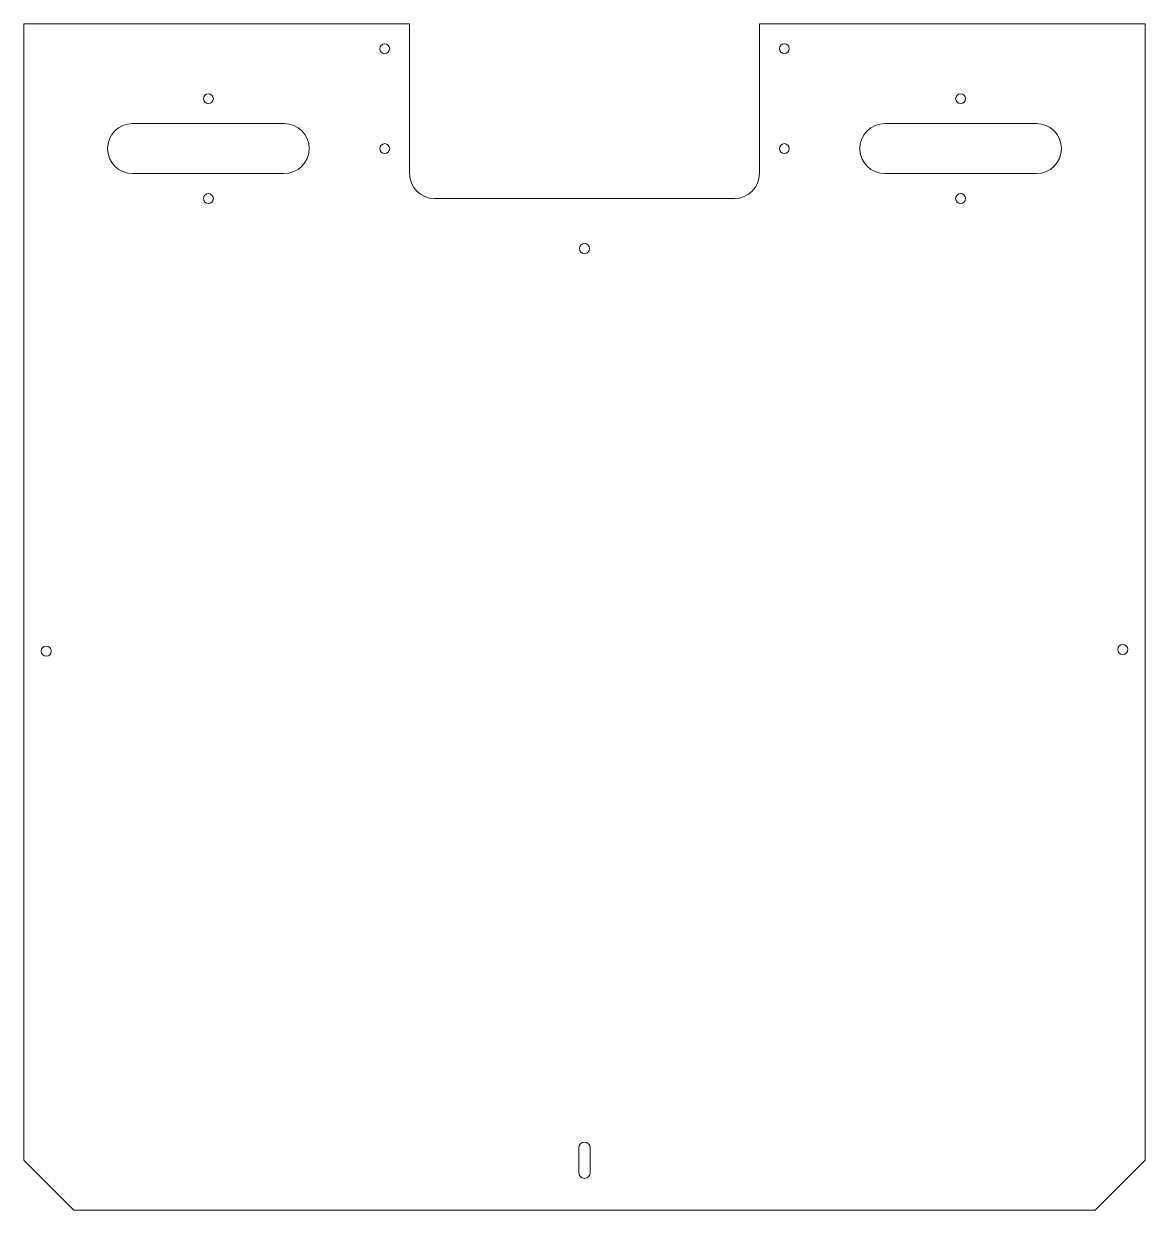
# Model space of a CAD drawing. Header units: millimetres. Extents: x 0 to 449, y 0 to 475.
import ezdxf

# ---------------------------------------------------------------- set-up
doc = ezdxf.new("R2010")
doc.units = ezdxf.units.MM

msp = doc.modelspace()

# ---------------------------------------------------------------- linework, layer by layer
at = {"color": 7, "linetype": 'Continuous', "lineweight": 15}
for p, q in [((0, 475), (0, 20)), ((154.5, 475), (0, 475)), ((154.5, 415), (154.5, 475)), ((294.5, 475), (294.5, 415)), ((449, 475), (294.5, 475)), ((449, 20), (449, 475)), ((104.28, 435), (43.56, 435)), ((405.44, 435), (344.72, 435)), ((43.56, 415), (104.28, 415)), ((344.72, 415), (405.44, 415)), ((284.5, 405), (164.5, 405)), ((222.25, 25), (222.25, 15)), ((226.75, 15), (226.75, 25)), ((0, 20), (20, 0)), ((429, 0), (449, 20)), ((20, 0), (429, 0))]:
    msp.add_line(p, q, dxfattribs=at)
for centre in [(144.5, 465), (304.5, 465), (73.92, 445), (375.08, 445), (144.5, 425), (304.5, 425), (73.92, 405), (375.08, 405), (224.5, 385), (9, 223.83), (440, 224.5)]:
    msp.add_circle(centre, 2, dxfattribs=at)
for centre, radius, start, end in [((43.56, 425), 10, 90, 270), ((104.28, 425), 10, 270, 90), ((344.72, 425), 10, 90, 270), ((405.44, 425), 10, 270, 90), ((164.5, 415), 10, 180, 270), ((284.5, 415), 10, 270, 0), ((224.5, 25), 2.25, 0, 180), ((224.5, 15), 2.25, 180, 0)]:
    msp.add_arc(centre, radius, start, end, dxfattribs=at)

doc.saveas('drawing.dxf')
